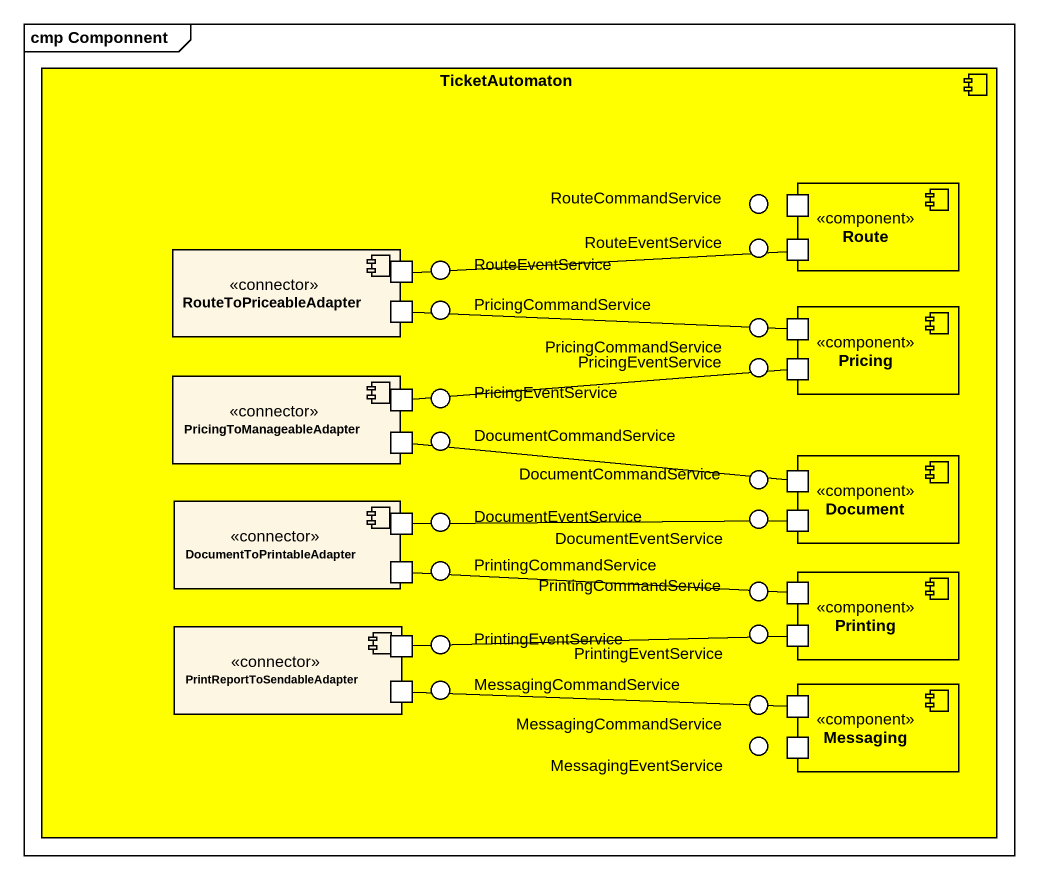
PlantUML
@startuml
mainframe cmp Componnent
component TicketAutomaton #FFFF00 {
  component Route <<component>> #FFFF00 {
    port " " as port1
    port " " as port3
  }
  component RouteToPriceableAdapter <<connector>> {
    port " " as port2
    port " " as port4
  }
  component Pricing <<component>> #FFFF00 {
    port " " as port5
    port " " as port7
  }
  component PricingToManageableAdapter <<connector>> {
    port " " as port6
    port " " as port8
  }
  component Document <<component>> #FFFF00 {
    port " " as port9
    port " " as port11
  }
  component DocumentToPrintableAdapter <<connector>> {
    port " " as port10
    port " " as port12
  }
  component Printing <<component>> #FFFF00 {
    port " " as port13
    port " " as port15
  }
  component PrintReportToSendableAdapter <<connector>> {
    port " " as port14
    port " " as port16
  }
  component Messaging <<component>> #FFFF00 {
    port " " as port17
    port " " as port18
  }
}
() RouteCommandService
() RouteEventService
() "RouteEventService" as RouteEventService_2
() PricingCommandService
() "PricingCommandService" as PricingCommandService_2
() PricingEventService
() "PricingEventService" as PricingEventService_2
() DocumentCommandService
() "DocumentCommandService" as DocumentCommandService_2
() DocumentEventService
() "DocumentEventService" as DocumentEventService_2
() PrintingCommandService
() "PrintingCommandService" as PrintingCommandService_2
() PrintingEventService
() "PrintingEventService" as PrintingEventService_2
() MessagingCommandService
() "MessagingCommandService" as MessagingCommandService_2
() MessagingEventService
TicketAutomaton -up- RouteCommandService
TicketAutomaton -up- RouteEventService
TicketAutomaton -up- RouteEventService_2
TicketAutomaton -up- PricingCommandService
TicketAutomaton -right- PricingCommandService_2
TicketAutomaton -up- PricingEventService
TicketAutomaton -right- PricingEventService_2
TicketAutomaton -left- DocumentCommandService
TicketAutomaton -right- DocumentCommandService_2
TicketAutomaton -- DocumentEventService
TicketAutomaton -right- DocumentEventService_2
TicketAutomaton -- PrintingCommandService
TicketAutomaton -right- PrintingCommandService_2
TicketAutomaton -- PrintingEventService
TicketAutomaton -- PrintingEventService_2
TicketAutomaton -- MessagingCommandService
TicketAutomaton -- MessagingCommandService_2
TicketAutomaton -- MessagingEventService
port3 -left- port2
port5 -left- port4
port7 -left- port6
port9 -left- port8
port11 -left- port10
port12 -right- port13
port15 -left- port14
port16 -right- port18
@enduml
